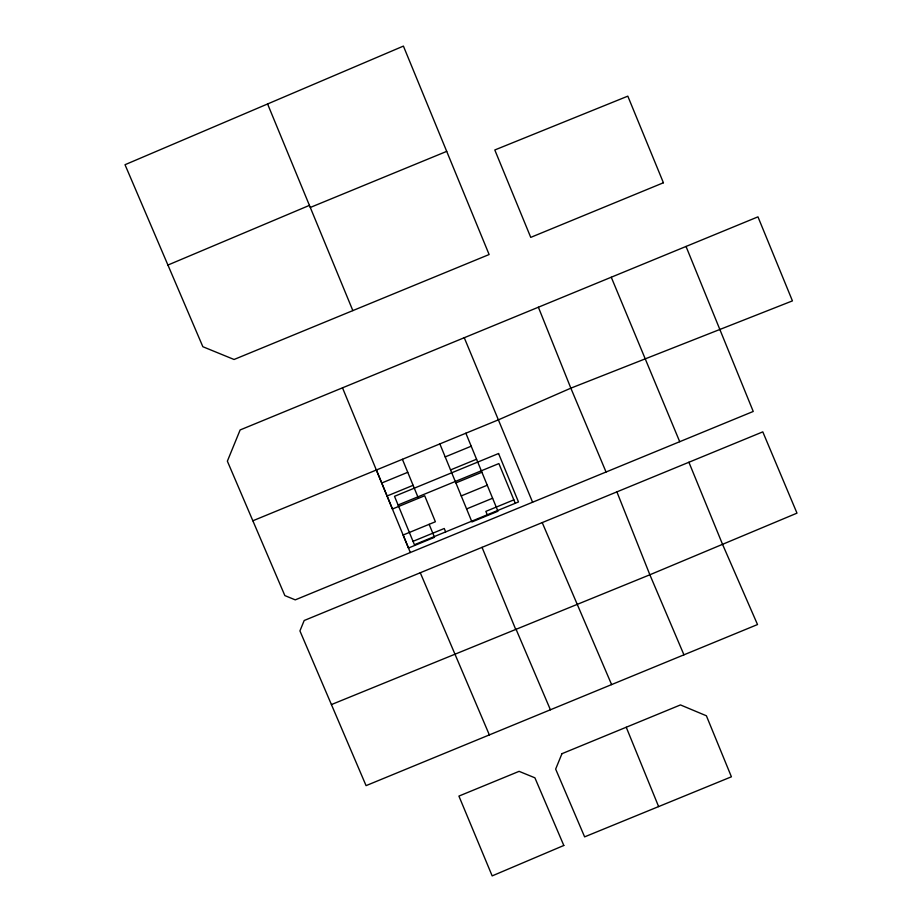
<?xml version="1.0" encoding="UTF-8"?>
<svg xmlns="http://www.w3.org/2000/svg" width="922" height="922" viewBox="0 0 922 922"><rect width="100%" height="100%" fill="white"/><g stroke="black" fill="none" stroke-linecap="round" stroke-linejoin="round"><path stroke-width="1.38" d="M167.919 265.052L309.423 205.375M686.026 246.439L753.239 411.454L295.259 599.865L284.852 595.589L227.365 461.173L240.135 429.952L757.965 216.854L792.436 300.883L570.845 388.162L498.572 419.775L252.847 520.78M310.276 207.462L446.709 151.381L489.121 254.53L234.061 359.488L202.852 346.718L125.012 164.715L403.41 46.1L446.709 151.381M381.743 483.001L407.755 472.306M445.199 456.909L471.211 446.213M387.09 496.001L413.102 485.306M450.547 469.92L476.559 459.225M398.085 504.991L498.883 463.57L515.26 503.274M455.894 482.921L481.906 472.225M461.242 495.921L487.254 485.226M466.59 508.932L492.602 498.237M413.021 541.329L444.243 528.49L445.649 531.902M513.854 499.862L485.859 511.376L487.265 514.787M688.895 462.233L722.641 544.579L757.515 624.551L366.069 785.636L299.927 630.913L304.191 620.506L762.794 431.865L796.988 513.139L649.86 574.775L331.413 704.581M542.217 522.59L611.62 684.62M683.94 654.816L649.86 574.775L616.899 491.875M516.066 629.277L550.422 709.813M420.282 572.758L489.352 734.903M606.054 472.018L570.845 388.162L538.39 307.233M464.262 337.717L532.593 502.225M611.274 277.257L679.721 441.707M267.587 103.979L352.849 310.61M342.5 387.828L410.325 552.509M465.864 433.213L497.949 511.237L471.937 521.933L439.852 443.908M482.033 547.334L515.721 629.449M402.407 459.306L418.45 498.318M429.145 524.318L434.493 537.33L408.481 548.025L403.133 535.014L435.38 521.76L424.685 495.748L392.438 509.013L376.395 470.001M626.245 727.251L658.631 806.612M561.959 753.689L555.655 769.098L584.617 836.865L731.411 776.797L706.39 715.783L680.459 704.927L561.959 753.689M563.815 845.474L492.164 875.9L458.914 796.089L519.098 771.345L534.898 777.811L563.815 845.474M663.414 182.763L530.738 237.38L494.803 149.975L627.813 96.153L663.414 182.763M498.572 453.52L394.512 496.313L414.427 544.741L518.487 501.948L498.572 453.52"/></g></svg>
